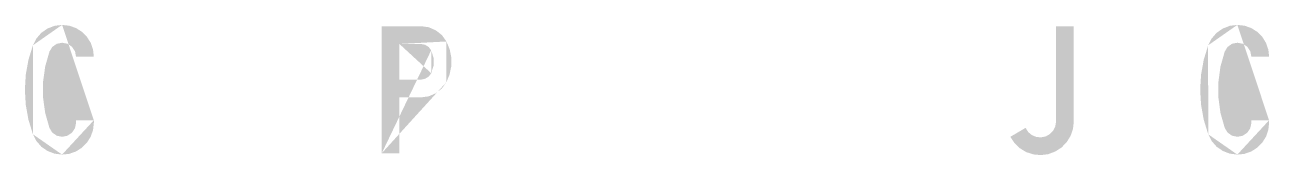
# Model space of a CAD drawing. Extents: x 96 to 963, y -1324 to 251.
# Drawn here: x 424 to 963, y -1324 to -1268 of the extents above.
import ezdxf

# ---------------------------------------------------------------- set-up
doc = ezdxf.new("R2010")
doc.units = 0
doc.header["$LTSCALE"] = 12
doc.header["$MEASUREMENT"] = 0
doc.layers.add('GREEN', color=84, linetype='CONTINUOUS')

msp = doc.modelspace()

# ---------------------------------------------------------------- hatches: boundary and pattern name
at = {"layer": 'GREEN'}
h = msp.add_hatch(color=256, dxfattribs=at)
h.paths.add_polyline_path([(454.02, -1310.16), (453.99, -1310.16)], flags=16)
edge = h.paths.add_edge_path()
edge.add_line((446.31, -1309.05), (454.02, -1309.05))
edge.add_line((454.02, -1309.05), (454.02, -1310.16))
edge.add_line((453.68, -1313.23), (454.02, -1310.16))
edge.add_line((453.68, -1313.23), (452.68, -1316.14))
edge.add_line((452.68, -1316.14), (451.03, -1318.74))
edge.add_line((451.03, -1318.74), (448.86, -1320.93))
edge.add_line((448.86, -1320.93), (446.26, -1322.58))
edge.add_line((446.26, -1322.58), (443.35, -1323.59))
edge.add_line((443.35, -1323.59), (440.28, -1323.92))
edge.add_line((440.28, -1323.92), (437.03, -1323.51))
edge.add_line((437.03, -1323.51), (433.96, -1322.35))
edge.add_line((433.96, -1322.35), (431.28, -1320.5))
edge.add_line((431.28, -1320.5), (429.14, -1318.02))
edge.add_line((429.14, -1318.02), (427.65, -1315.11))
edge.add_line((427.65, -1315.11), (425.71, -1308.84))
edge.add_line((425.71, -1308.84), (424.55, -1302.4))
edge.add_line((424.55, -1302.4), (424.17, -1295.85))
edge.add_line((424.17, -1295.85), (424.55, -1289.33))
edge.add_line((424.55, -1289.33), (425.71, -1282.89))
edge.add_line((425.71, -1282.89), (427.65, -1276.63))
edge.add_line((427.65, -1276.63), (429.14, -1273.71))
edge.add_line((429.14, -1273.71), (431.28, -1271.24))
edge.add_line((431.28, -1271.24), (433.96, -1269.38))
edge.add_line((433.96, -1269.38), (437.03, -1268.2))
edge.add_line((437.03, -1268.2), (440.28, -1267.81))
edge.add_line((440.28, -1267.81), (443.35, -1268.15))
edge.add_line((443.35, -1268.15), (446.26, -1269.15))
edge.add_line((446.26, -1269.15), (448.86, -1270.8))
edge.add_line((448.86, -1270.8), (451.03, -1272.97))
edge.add_line((451.03, -1272.97), (452.68, -1275.59))
edge.add_line((452.68, -1275.59), (453.68, -1278.51))
edge.add_line((453.68, -1278.51), (454.02, -1281.57))
edge.add_line((454.02, -1281.57), (446.31, -1281.57))
edge.add_line((446.31, -1281.57), (445.87, -1279.25))
edge.add_line((445.87, -1279.25), (444.56, -1277.27))
edge.add_line((444.56, -1277.27), (442.6, -1275.96))
edge.add_line((442.6, -1275.96), (440.28, -1275.52))
edge.add_line((440.28, -1275.52), (437.96, -1275.98))
edge.add_line((437.96, -1275.98), (436.02, -1277.35))
edge.add_line((436.02, -1277.35), (434.79, -1279.36))
edge.add_line((434.79, -1279.36), (432.96, -1285.83))
edge.add_line((432.96, -1285.83), (432.03, -1292.5))
edge.add_line((432.03, -1292.5), (432.03, -1299.23))
edge.add_line((432.03, -1299.23), (432.96, -1305.88))
edge.add_line((432.96, -1305.88), (434.79, -1312.35))
edge.add_line((434.79, -1312.35), (436.02, -1314.39))
edge.add_line((436.02, -1314.39), (437.96, -1315.73))
edge.add_line((437.96, -1315.73), (440.28, -1316.22))
edge.add_line((440.28, -1316.22), (442.6, -1315.75))
edge.add_line((442.6, -1315.75), (444.56, -1314.44))
edge.add_line((444.56, -1314.44), (445.87, -1312.48))
edge.add_line((445.87, -1312.48), (446.31, -1310.16))
edge.add_line((446.31, -1310.16), (446.31, -1309.05))
edge = h.paths.add_edge_path(flags=16)
edge.add_line((454.02, -1309.05), (453.99, -1309.05))
edge.add_line((440.28, -1267.81), (440.25, -1267.81))
edge.add_line((427.65, -1276.63), (427.62, -1276.63))
edge.add_line((427.65, -1315.11), (427.62, -1315.11))
edge.add_line((440.28, -1323.92), (440.25, -1323.92))
h = msp.add_hatch(color=256, dxfattribs=at)
h.paths.add_polyline_path([(595.68, -1276.06), (595.65, -1276.06)], flags=16)
edge = h.paths.add_edge_path(flags=17)
edge.add_line((586.32, -1291.47), (586.32, -1276.06))
edge.add_line((586.32, -1276.06), (595.68, -1276.06))
edge.add_line((597.43, -1276.42), (595.68, -1276.06))
edge.add_line((597.43, -1276.42), (598.98, -1277.37))
edge.add_line((598.98, -1277.37), (600.06, -1278.82))
edge.add_line((600.06, -1278.82), (601.07, -1282.06))
edge.add_line((601.07, -1282.06), (601.07, -1285.47))
edge.add_line((601.07, -1285.47), (600.06, -1288.71))
edge.add_line((600.06, -1288.71), (598.98, -1290.16))
edge.add_line((598.98, -1290.16), (597.43, -1291.11))
edge.add_line((597.43, -1291.11), (595.68, -1291.47))
edge.add_line((595.68, -1291.47), (586.32, -1291.47))
h.paths.add_polyline_path([(595.65, -1268.38), (595.68, -1268.38)], flags=16)
edge = h.paths.add_edge_path()
edge.add_line((586.32, -1323.36), (578.64, -1323.36))
edge.add_line((578.64, -1323.36), (578.64, -1268.38))
edge.add_line((578.64, -1268.38), (595.68, -1268.38))
edge.add_line((598.98, -1268.82), (595.68, -1268.38))
edge.add_line((598.98, -1268.82), (602.07, -1270.16))
edge.add_line((602.07, -1270.16), (604.7, -1272.24))
edge.add_line((604.7, -1272.24), (606.66, -1274.98))
edge.add_line((606.66, -1274.98), (608.05, -1278.35))
edge.add_line((608.05, -1278.35), (608.77, -1281.94))
edge.add_line((608.77, -1281.94), (608.77, -1285.6))
edge.add_line((608.77, -1285.6), (608.05, -1289.18))
edge.add_line((608.05, -1289.18), (606.66, -1292.55))
edge.add_line((606.66, -1292.55), (604.7, -1295.29))
edge.add_line((604.7, -1295.29), (602.07, -1297.37))
edge.add_line((602.07, -1297.37), (598.98, -1298.72))
edge.add_line((598.98, -1298.72), (595.68, -1299.15))
edge.add_line((595.68, -1299.15), (586.32, -1299.15))
edge.add_line((586.32, -1299.15), (586.32, -1323.36))
edge = h.paths.add_edge_path()
edge.add_line((586.32, -1276.06), (586.3, -1276.06))
edge.add_line((600.06, -1288.71), (600.04, -1288.71))
edge.add_line((600.06, -1278.82), (600.04, -1278.82))
edge.add_line((578.64, -1323.36), (578.62, -1323.36))
edge.add_line((606.66, -1292.55), (606.63, -1292.55))
edge.add_line((606.66, -1274.98), (606.63, -1274.98))
h = msp.add_hatch(color=256, dxfattribs=at)
h.paths.add_polyline_path([(595.68, -1276.06), (595.65, -1276.06)], flags=16)
edge = h.paths.add_edge_path(flags=17)
edge.add_line((586.32, -1291.47), (586.32, -1276.06))
edge.add_line((586.32, -1276.06), (595.68, -1276.06))
edge.add_line((597.43, -1276.42), (595.68, -1276.06))
edge.add_line((597.43, -1276.42), (598.98, -1277.37))
edge.add_line((598.98, -1277.37), (600.06, -1278.82))
edge.add_line((600.06, -1278.82), (601.07, -1282.06))
edge.add_line((601.07, -1282.06), (601.07, -1285.47))
edge.add_line((601.07, -1285.47), (600.06, -1288.71))
edge.add_line((600.06, -1288.71), (598.98, -1290.16))
edge.add_line((598.98, -1290.16), (597.43, -1291.11))
edge.add_line((597.43, -1291.11), (595.68, -1291.47))
edge.add_line((595.68, -1291.47), (586.32, -1291.47))
h.paths.add_polyline_path([(595.65, -1268.38), (595.68, -1268.38)], flags=16)
edge = h.paths.add_edge_path()
edge.add_line((586.32, -1323.36), (578.64, -1323.36))
edge.add_line((578.64, -1323.36), (578.64, -1268.38))
edge.add_line((578.64, -1268.38), (595.68, -1268.38))
edge.add_line((598.98, -1268.82), (595.68, -1268.38))
edge.add_line((598.98, -1268.82), (602.07, -1270.16))
edge.add_line((602.07, -1270.16), (604.7, -1272.24))
edge.add_line((604.7, -1272.24), (606.66, -1274.98))
edge.add_line((606.66, -1274.98), (608.05, -1278.35))
edge.add_line((608.05, -1278.35), (608.77, -1281.94))
edge.add_line((608.77, -1281.94), (608.77, -1285.6))
edge.add_line((608.77, -1285.6), (608.05, -1289.18))
edge.add_line((608.05, -1289.18), (606.66, -1292.55))
edge.add_line((606.66, -1292.55), (604.7, -1295.29))
edge.add_line((604.7, -1295.29), (602.07, -1297.37))
edge.add_line((602.07, -1297.37), (598.98, -1298.72))
edge.add_line((598.98, -1298.72), (595.68, -1299.15))
edge.add_line((595.68, -1299.15), (586.32, -1299.15))
edge.add_line((586.32, -1299.15), (586.32, -1323.36))
edge = h.paths.add_edge_path()
edge.add_line((586.32, -1276.06), (586.3, -1276.06))
edge.add_line((600.06, -1288.71), (600.04, -1288.71))
edge.add_line((600.06, -1278.82), (600.04, -1278.82))
edge.add_line((578.64, -1323.36), (578.62, -1323.36))
edge.add_line((606.66, -1292.55), (606.63, -1292.55))
edge.add_line((606.66, -1274.98), (606.63, -1274.98))
h = msp.add_hatch(color=256, dxfattribs=at)
h.paths.add_polyline_path([(870.55, -1309.62), (870.53, -1309.62)], flags=16)
edge = h.paths.add_edge_path()
edge.add_line((870.55, -1268.38), (870.55, -1309.62))
edge.add_line((870.22, -1311.65), (870.55, -1309.62))
edge.add_line((870.22, -1311.65), (869.31, -1313.54))
edge.add_line((869.31, -1313.54), (867.87, -1315.03))
edge.add_line((867.87, -1315.03), (866.07, -1316.06))
edge.add_line((866.07, -1316.06), (864.03, -1316.47))
edge.add_line((864.03, -1316.47), (861.97, -1316.27))
edge.add_line((861.97, -1316.27), (860.06, -1315.47))
edge.add_line((860.06, -1315.47), (858.46, -1314.13))
edge.add_line((858.46, -1314.13), (857.35, -1312.35))
edge.add_line((857.35, -1312.35), (850.76, -1316.22))
edge.add_line((850.76, -1316.22), (852.53, -1318.9))
edge.add_line((852.53, -1318.9), (854.85, -1321.14))
edge.add_line((854.85, -1321.14), (857.61, -1322.82))
edge.add_line((857.61, -1322.82), (860.68, -1323.82))
edge.add_line((860.68, -1323.82), (863.9, -1324.13))
edge.add_line((863.9, -1324.13), (867.1, -1323.74))
edge.add_line((867.1, -1323.74), (870.11, -1322.63))
edge.add_line((870.11, -1322.63), (872.85, -1320.91))
edge.add_line((872.85, -1320.91), (875.11, -1318.61))
edge.add_line((875.11, -1318.61), (876.82, -1315.86))
edge.add_line((876.82, -1315.86), (877.87, -1312.81))
edge.add_line((877.87, -1312.81), (878.23, -1309.62))
edge.add_line((878.23, -1309.62), (878.23, -1268.38))
edge.add_line((878.23, -1268.38), (870.55, -1268.38))
edge = h.paths.add_edge_path(flags=16)
edge.add_line((878.23, -1309.62), (878.21, -1309.62))
edge.add_line((878.23, -1309.62), (878.21, -1309.62))
edge = h.paths.add_edge_path(flags=16)
edge.add_line((857.35, -1312.35), (857.33, -1312.35))
h = msp.add_hatch(color=256, dxfattribs=at)
h.paths.add_polyline_path([(962.78, -1310.16), (962.75, -1310.16)], flags=16)
edge = h.paths.add_edge_path()
edge.add_line((955.1, -1309.05), (962.78, -1309.05))
edge.add_line((962.78, -1309.05), (962.78, -1310.16))
edge.add_line((962.44, -1313.23), (962.78, -1310.16))
edge.add_line((962.44, -1313.23), (961.44, -1316.14))
edge.add_line((961.44, -1316.14), (959.81, -1318.74))
edge.add_line((959.81, -1318.74), (957.62, -1320.93))
edge.add_line((957.62, -1320.93), (955.02, -1322.58))
edge.add_line((955.02, -1322.58), (952.11, -1323.59))
edge.add_line((952.11, -1323.59), (949.04, -1323.92))
edge.add_line((949.04, -1323.92), (945.79, -1323.51))
edge.add_line((945.79, -1323.51), (942.75, -1322.35))
edge.add_line((942.75, -1322.35), (940.04, -1320.5))
edge.add_line((940.04, -1320.5), (937.9, -1318.02))
edge.add_line((937.9, -1318.02), (936.41, -1315.11))
edge.add_line((936.41, -1315.11), (934.48, -1308.84))
edge.add_line((934.48, -1308.84), (933.32, -1302.4))
edge.add_line((933.32, -1302.4), (932.93, -1295.85))
edge.add_line((932.93, -1295.85), (933.32, -1289.33))
edge.add_line((933.32, -1289.33), (934.48, -1282.89))
edge.add_line((934.48, -1282.89), (936.41, -1276.63))
edge.add_line((936.41, -1276.63), (937.9, -1273.71))
edge.add_line((937.9, -1273.71), (940.04, -1271.24))
edge.add_line((940.04, -1271.24), (942.75, -1269.38))
edge.add_line((942.75, -1269.38), (945.79, -1268.2))
edge.add_line((945.79, -1268.2), (949.04, -1267.81))
edge.add_line((949.04, -1267.81), (952.11, -1268.15))
edge.add_line((952.11, -1268.15), (955.02, -1269.15))
edge.add_line((955.02, -1269.15), (957.62, -1270.8))
edge.add_line((957.62, -1270.8), (959.81, -1272.97))
edge.add_line((959.81, -1272.97), (961.44, -1275.59))
edge.add_line((961.44, -1275.59), (962.44, -1278.51))
edge.add_line((962.44, -1278.51), (962.78, -1281.57))
edge.add_line((962.78, -1281.57), (955.1, -1281.57))
edge.add_line((955.1, -1281.57), (954.63, -1279.25))
edge.add_line((954.63, -1279.25), (953.32, -1277.27))
edge.add_line((953.32, -1277.27), (951.36, -1275.96))
edge.add_line((951.36, -1275.96), (949.04, -1275.52))
edge.add_line((949.04, -1275.52), (946.72, -1275.98))
edge.add_line((946.72, -1275.98), (944.79, -1277.35))
edge.add_line((944.79, -1277.35), (943.55, -1279.36))
edge.add_line((943.55, -1279.36), (941.72, -1285.83))
edge.add_line((941.72, -1285.83), (940.82, -1292.5))
edge.add_line((940.82, -1292.5), (940.82, -1299.23))
edge.add_line((940.82, -1299.23), (941.72, -1305.88))
edge.add_line((941.72, -1305.88), (943.55, -1312.35))
edge.add_line((943.55, -1312.35), (944.79, -1314.39))
edge.add_line((944.79, -1314.39), (946.72, -1315.73))
edge.add_line((946.72, -1315.73), (949.04, -1316.22))
edge.add_line((949.04, -1316.22), (951.36, -1315.75))
edge.add_line((951.36, -1315.75), (953.32, -1314.44))
edge.add_line((953.32, -1314.44), (954.63, -1312.48))
edge.add_line((954.63, -1312.48), (955.1, -1310.16))
edge.add_line((955.1, -1310.16), (955.1, -1309.05))
edge = h.paths.add_edge_path(flags=16)
edge.add_line((962.78, -1309.05), (962.75, -1309.05))
edge.add_line((949.04, -1267.81), (949.01, -1267.81))
edge.add_line((936.41, -1276.63), (936.38, -1276.63))
edge.add_line((936.41, -1315.11), (936.38, -1315.11))
edge.add_line((949.04, -1323.92), (949.01, -1323.92))

doc.saveas('drawing.dxf')
